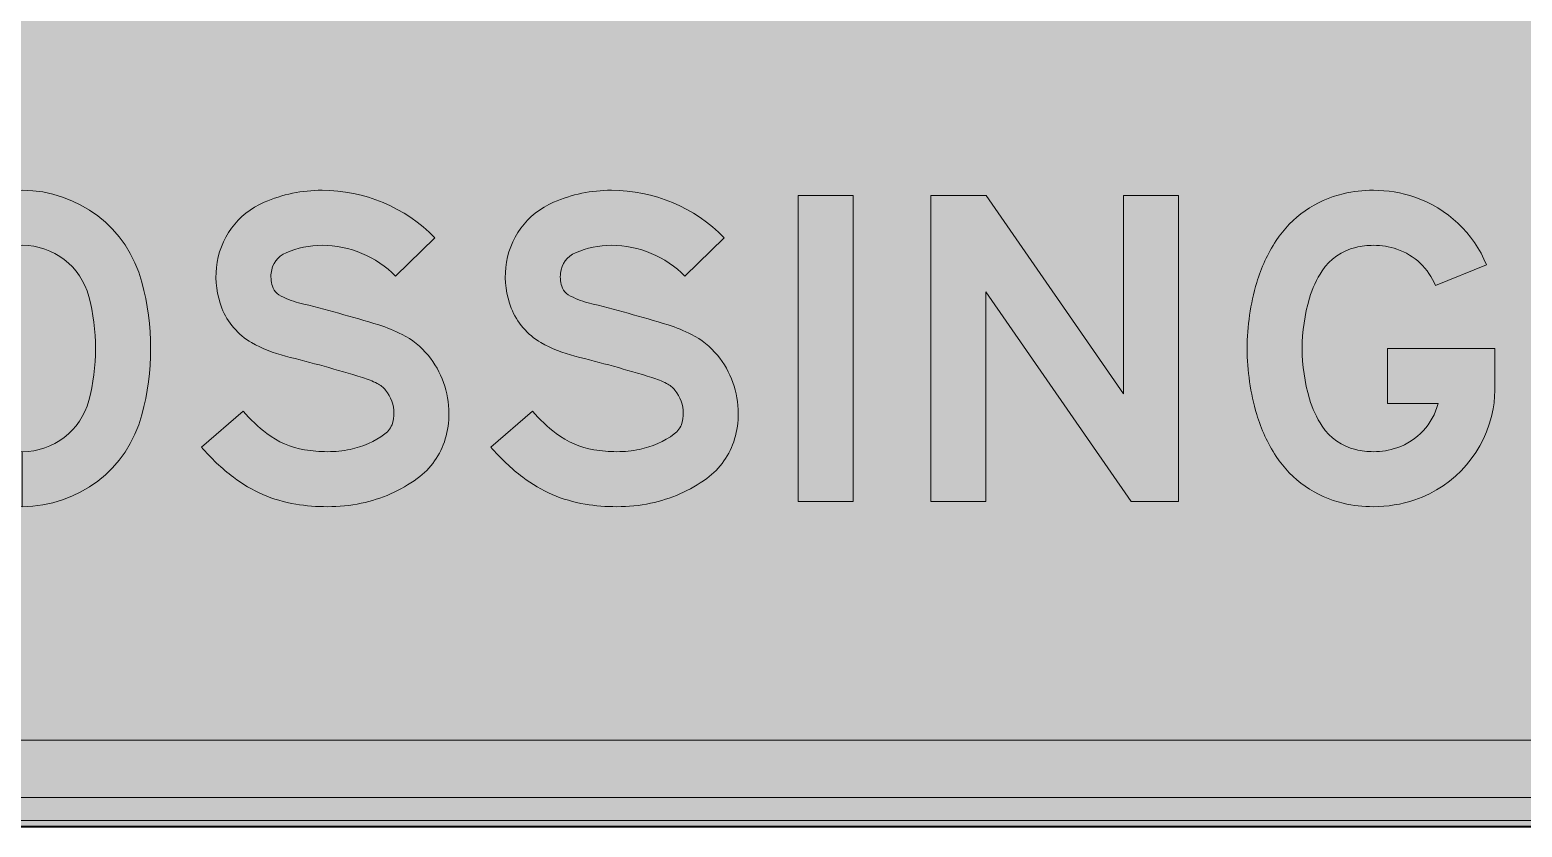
# Model space of a CAD drawing. Header units: millimetres. Extents: x 225 to 13152, y -1303 to 13251.
# Drawn here: x 13080.34 to 13119.41, y 13191.11 to 13211.97 of the extents above; entities that cross this region are included whole.
import ezdxf

# ---------------------------------------------------------------- set-up
doc = ezdxf.new("R2010")
doc.units = ezdxf.units.MM
for name, color, linetype, lineweight in [('GSBWFILL', 1, 'CONTINUOUS', 0), ('GSCOLORFILL', 3, 'CONTINUOUS', 0), ('GSOUTLINE', 7, 'CONTINUOUS', 0)]:
    doc.layers.add(name, color=color, linetype=linetype, lineweight=lineweight)
doc.layers.add('L18', color=4, linetype='CONTINUOUS')

# ---------------------------------------------------------------- blocks, each defined once
blk = doc.blocks.new('*U205')
at = {"layer": 'GSBWFILL', "transparency": 33554687}
blk.add_hatch(color=256, dxfattribs=at).paths.add_polyline_path([(-1099.700000000001, -585), (1100, -585, 0.414213562373095), (1235, -450), (1235, 450, 0.414213562373095), (1100, 585), (-1100, 585, 0.414213562373095), (-1235, 450), (-1235, -450, 0.414213562373095), (-1100, -585), (-1100, -555, -0.414213562373095), (-1205, -450), (-1205, 450, -0.414213562373095), (-1100, 555), (1100, 555, -0.414213562373095), (1205, 450), (1205, -450, -0.414213562373095), (1100, -555), (-1099.700000000001, -555)])
at = {"layer": 'GSCOLORFILL', "transparency": 33554687}
for color, points in [(40, [(-1100, -600), (1100, -600, 0.414213562373095), (1250, -450), (1250, 450, 0.414213562373095), (1100, 600), (-1100, 600, 0.414213562373095), (-1250, 450), (-1250, -450, 0.414213562373095)]), (40, [(-1099.969999999999, -600), (1100, -600, 0.414213562373095), (1250, -450), (1250, 450, 0.414213562373095), (1100, 600), (-1100, 600, 0.414213562373095), (-1250, 450), (-1250, -450, 0.414213562373095), (-1100, -600), (-1100, -597, -0.414213562373095), (-1247, -450), (-1247, 450, -0.414213562373095), (-1100, 597), (1100, 597, -0.414213562373095), (1247, 450), (1247, -450, -0.414213562373095), (1100, -597), (-1099.969999999999, -597)]), (28, [(-1099.700000000001, -585), (1100, -585, 0.414213562373095), (1235, -450), (1235, 450, 0.414213562373095), (1100, 585), (-1100, 585, 0.414213562373095), (-1235, 450), (-1235, -450, 0.414213562373095), (-1100, -585), (-1100, -555, -0.414213562373095), (-1205, -450), (-1205, 450, -0.414213562373095), (-1100, 555), (1100, 555, -0.414213562373095), (1205, 450), (1205, -450, -0.414213562373095), (1100, -555), (-1099.700000000001, -555)])]:
    blk.add_hatch(color=color, dxfattribs=at).paths.add_polyline_path(points)
at = {"layer": 'GSBWFILL', "linetype": 'Continuous', "transparency": 33554687}
for points in [[(-1100, -600), (1100, -600, 0.414213562373095), (1250, -450), (1250, 450, 0.414213562373095), (1100, 600), (-1100, 600, 0.414213562373095), (-1250, 450), (-1250, -450, 0.414213562373095), (-1100, -600)], [(-1099.700000000001, -585), (1100, -585, 0.414213562373095), (1235, -450), (1235, 450, 0.414213562373095), (1100, 585), (-1100, 585, 0.414213562373095), (-1235, 450), (-1235, -450, 0.414213562373095), (-1100, -585), (-1100, -555, -0.414213562373095), (-1205, -450), (-1205, 450, -0.414213562373095), (-1100, 555), (1100, 555, -0.414213562373095), (1205, 450), (1205, -450, -0.414213562373095), (1100, -555), (-1099.700000000001, -555), (-1099.700000000001, -585)]]:
    blk.add_lwpolyline(points, format="xyb", close=True, dxfattribs=at).dxf.unprotected_set("ltscale", 0)
at = {"layer": 'GSCOLORFILL', "color": 40, "linetype": 'Continuous', "transparency": 33554687}
for points in [[(-1100, -600), (1100, -600, 0.414213562373095), (1250, -450), (1250, 450, 0.414213562373095), (1100, 600), (-1100, 600, 0.414213562373095), (-1250, 450), (-1250, -450, 0.414213562373095), (-1100, -600)], [(-1099.969999999999, -600), (1100, -600, 0.414213562373095), (1250, -450), (1250, 450, 0.414213562373095), (1100, 600), (-1100, 600, 0.414213562373095), (-1250, 450), (-1250, -450, 0.414213562373095), (-1100, -600), (-1100, -597, -0.414213562373095), (-1247, -450), (-1247, 450, -0.414213562373095), (-1100, 597), (1100, 597, -0.414213562373095), (1247, 450), (1247, -450, -0.414213562373095), (1100, -597), (-1099.969999999999, -597), (-1099.969999999999, -600)]]:
    blk.add_lwpolyline(points, format="xyb", close=True, dxfattribs=at).dxf.unprotected_set("ltscale", 0)
at = {"layer": 'GSCOLORFILL', "color": 28, "linetype": 'Continuous', "transparency": 33554687}
blk.add_lwpolyline([(-1099.700000000001, -585), (1100, -585, 0.414213562373095), (1235, -450), (1235, 450, 0.414213562373095), (1100, 585), (-1100, 585, 0.414213562373095), (-1235, 450), (-1235, -450, 0.414213562373095), (-1100, -585), (-1100, -555, -0.414213562373095), (-1205, -450), (-1205, 450, -0.414213562373095), (-1100, 555), (1100, 555, -0.414213562373095), (1205, 450), (1205, -450, -0.414213562373095), (1100, -555), (-1099.700000000001, -555), (-1099.700000000001, -585)], format="xyb", close=True, dxfattribs=at).dxf.unprotected_set("ltscale", 0)
at = {"layer": 'GSOUTLINE', "linetype": 'Continuous', "transparency": 33554687}
for points in [[(-1100, -600), (1100, -600, 0.414213562373095), (1250, -450), (1250, 450, 0.414213562373095), (1100, 600), (-1100, 600, 0.414213562373095), (-1250, 450), (-1250, -450, 0.414213562373095), (-1100, -600)], [(-1100, -585), (1100, -585, 0.414213562373095), (1235, -450), (1235, 450, 0.414213562373095), (1100, 585), (-1100, 585, 0.414213562373095), (-1235, 450), (-1235, -450, 0.414213562373095), (-1100, -585)], [(-1100, -555), (1100, -555, 0.414213562373095), (1205, -450), (1205, 450, 0.414213562373095), (1100, 555), (-1100, 555, 0.414213562373095), (-1205, 450), (-1205, -450, 0.414213562373095), (-1100, -555)]]:
    blk.add_lwpolyline(points, format="xyb", close=True, dxfattribs=at).dxf.unprotected_set("ltscale", 0)
blk = doc.blocks.new('*U199')
at = {"layer": 'GSBWFILL', "linetype": 'Continuous'}
blk.add_hatch(color=256, dxfattribs=at).paths.add_polyline_path([(127.5249749247743, 134.0790371113341, -0.1313131313131315), (127.5249749247743, 65.92096288866598, -0.3395783980636463), (84.00999999999999, 32.50000110982065), (84.00999999999999, -3.499999383114542, 0.3396058871566912), (162.3045135406219, 56.6266800401205, 0.131313131313131), (162.3045135406219, 143.3733199598796, 0.7678571428571429), (5.695486459378074, 143.3733199598795, 0.1313131313131312), (5.695486459378145, 56.62668004012026, 0.3396402891259399), (84, -3.499999999999986), (84, 32.50000000000003, -0.3396402891259406), (40.47502507522557, 65.92096288866612, -0.131313131313131), (40.47502507522569, 134.079037111334, -0.7678571428571428)])
at = {"layer": 'GSCOLORFILL', "linetype": 'Continuous'}
blk.add_hatch(color=0, dxfattribs=at).paths.add_polyline_path([(127.5249749247743, 134.079037111334, -0.1313131313131313), (127.5249749247743, 65.92096288866604, -0.3395783980636467), (84.00999999999999, 32.50000110982066), (84.00999999999999, -3.499999383114542, 0.3396058871566912), (162.3045135406219, 56.6266800401205, 0.131313131313131), (162.3045135406219, 143.3733199598796, 0.7678571428571429), (5.695486459378074, 143.3733199598795, 0.1313131313131312), (5.695486459378174, 56.62668004012025, 0.3396402891259396), (84, -3.499999999999986), (84, 32.50000000000003, -0.3396402891259406), (40.47502507522557, 65.92096288866612, -0.131313131313131), (40.47502507522571, 134.0790371113341, -0.7678571428571429)])
at = {"layer": 'GSBWFILL'}
blk.add_lwpolyline([(162.3045135406219, 56.62668004012035, -0.3396058871566906), (84.00999999999999, -3.499999383114542), (84.00999999999999, 32.50000110982066, 0.3395783980636464), (127.5249749247743, 65.92096288866603, 0.1313131313131312), (127.5249749247743, 134.079037111334, 0.7678571428571429), (40.47502507522569, 134.079037111334, 0.1313131313131311), (40.47502507522563, 65.92096288866605, 0.33964028912594), (84, 32.50000000000003), (84, -3.499999999999986, -0.3396402891259405), (5.695486459378117, 56.62668004012048, -0.1313131313131311), (5.695486459378117, 143.3733199598796, -0.7678571428571429), (162.3045135406219, 143.3733199598796, -0.1313131313131312)], format="xyb", close=True, dxfattribs=at)
at = {"layer": 'GSCOLORFILL', "color": 0}
blk.add_lwpolyline([(162.3045135406219, 56.62668004012035, -0.3396058871566906), (84.00999999999999, -3.499999383114542), (84.00999999999999, 32.50000110982066, 0.3395783980636464), (127.5249749247743, 65.92096288866603, 0.1313131313131312), (127.5249749247743, 134.079037111334, 0.7678571428571429), (40.47502507522569, 134.079037111334, 0.1313131313131311), (40.47502507522563, 65.92096288866605, 0.33964028912594), (84, 32.50000000000003), (84, -3.499999999999986, -0.3396402891259405), (5.695486459378117, 56.62668004012048, -0.1313131313131311), (5.695486459378117, 143.3733199598796, -0.7678571428571429), (162.3045135406219, 143.3733199598796, -0.1313131313131312)], format="xyb", close=True, dxfattribs=at)
at = {"layer": 'GSOUTLINE'}
for points in [[(162.3045135406219, 56.62668004012035, 0.1313131313131312), (162.3045135406219, 143.3733199598796, 0.7678571428571429), (5.695486459378131, 143.3733199598796, 0.1313131313131311), (5.695486459378088, 56.62668004012048, 0.7678571428571431)], [(40.47502507522567, 65.92096288866605, 0.7678571428571431), (127.5249749247743, 65.92096288866603, 0.1313131313131312), (127.5249749247743, 134.079037111334, 0.7678571428571429), (40.47502507522567, 134.079037111334, 0.1313131313131311)]]:
    blk.add_lwpolyline(points, format="xyb", close=True, dxfattribs=at)
blk = doc.blocks.new('*U200')
at = {"layer": 'GSBWFILL'}
h = blk.add_hatch(color=256, dxfattribs=at)
edge = h.paths.add_edge_path()
edge.add_arc((102.1677367288178, 57.50820776820213), 23.83226327118223, 6.832938938193173e-14, 39.55608542603352)
edge.add_arc((107.1534970872967, 61.62635490903778), 17.36566120937627, 39.55608542603418, 63.01077826704883)
edge.add_arc((87.8050587171796, 23.63524046432323), 59.99999999999925, 63.01077826704869, 72.8961176715449)
edge.add_arc((-169.4735156778506, -812.46024808554), 934.7845053589897, 72.89611767154476, 76.10673573896845)
edge.add_arc((75.69239005524184, 178.7088812800609), 86.25543721979645, 240.1812424533808, 256.1067357389686, ccw=False)
edge.add_arc((55.0358952433962, 142.6679730541961), 44.71463987962718, 201.2247471099137, 240.1812424533812, ccw=False)
edge.add_arc((66.646312128295, 147.1771271481237), 57.16992995589305, 174.1420972584934, 201.2247471099137, ccw=False)
edge.add_arc((61.79447591919619, 147.6749130327941), 52.29262482017525, 113.3248090472218, 174.1420972584929, ccw=False)
edge.add_arc((78.90863453129744, 107.9835979516592), 95.5164020483408, 90.00000000000011, 113.32480904722209, ccw=False)
edge.add_arc((78.90863453129735, 100.0247905084006), 103.4752094915994, 44.43422151187508, 90, ccw=False)
edge.add_line((152.7955899241834, 172.4667452176714), (127.089622212566, 147.263506854134))
edge.add_arc((78.90863453129734, 100.0247905084006), 67.4752094915994, 44.43422151187518, 89.99999999999997)
edge.add_arc((78.90863453129748, 107.9835979516591), 59.51640204834086, 90.0000000000001, 113.324809047222)
edge.add_arc((61.79447591919633, 147.674913032794), 16.29262482017533, 113.3248090472216, 174.1420972584926)
edge.add_arc((66.64631212829485, 147.1771271481235), 21.16992995589287, 174.1420972584934, 201.2247471099135)
edge.add_arc((55.03589524339601, 142.6679730541961), 8.714639879627033, 201.2247471099151, 240.1812424533825)
edge.add_arc((75.69239005524224, 178.7088812800619), 50.25543721979742, 240.1812424533807, 256.1067357389685)
edge.add_arc((-169.4735156778484, -812.4602480855314), 970.7845053589808, 72.8961176715448, 76.1067357389685, ccw=False)
edge.add_arc((87.80505871717845, 23.63524046432066), 96.00000000000209, 63.010778267048806, 72.89611767154503, ccw=False)
edge.add_arc((107.1534970872962, 61.62635490903731), 53.36566120937694, 39.55608542603369, 63.01077826704852, ccw=False)
edge.add_arc((102.1677367288177, 57.50820776820207), 59.83226327118229, 1.1368683772161603e-13, 39.55608542603352, ccw=False)
edge.add_arc((103.6269646087591, 57.50820776820174), 58.37303539124093, -16.502784206950082, 3.979039320256561e-13, ccw=False)
edge.add_arc((112.1326712234255, 54.9882530896153), 49.50189022294897, 306.067654283575, 343.4972157930495, ccw=False)
edge.add_arc((85.46325567343933, 91.60455398895405), 94.8010206486951, 281.64463353434644, 306.0676542835746, ccw=False)
edge.add_arc((82.48655818798457, 106.0487587405361), 109.5487587405361, 269.9999999999998, 281.6446335343465, ccw=False)
edge.add_arc((82.48655818798396, 125.621958325544), 129.121958325544, 260.73485717810445, 270.0000000000001, ccw=False)
edge.add_arc((76.4331664513607, 88.5145574524285), 91.52404945982235, 232.6491566250259, 260.73485717810445, ccw=False)
edge.add_arc((105.4234516809131, 126.4997735101296), 139.3080768815565, 220.820184332199, 232.6491566250259, ccw=False)
edge.add_line((0, 35.43586122804156), (27.24353350839601, 58.96860186692398))
edge.add_arc((105.4234516809135, 126.4997735101296), 103.3080768815567, 220.8201843321989, 232.6491566250257)
edge.add_arc((76.43316645136075, 88.5145574524285), 55.52404945982237, 232.6491566250259, 260.7348571781044)
edge.add_arc((82.4865581879839, 125.6219583255439), 93.12195832554396, 260.7348571781044, 270.0000000000001)
edge.add_arc((82.48655818798446, 106.0487587405378), 73.54875874053782, 269.9999999999997, 281.6446335343464)
edge.add_arc((85.46325567343933, 91.6045539889536), 58.80102064869467, 281.6446335343466, 306.0676542835747)
edge.add_arc((112.1326712234256, 54.98825308961523), 13.5018902229488, 306.0676542835752, 343.4972157930496)
edge.add_arc((103.626964608759, 57.50820776820193), 22.37303539124099, 343.49721579305, 360.0000000000006)
at = {"layer": 'GSCOLORFILL'}
h = blk.add_hatch(color=0, dxfattribs=at)
edge = h.paths.add_edge_path()
edge.add_arc((102.1677367288178, 57.50820776820218), 23.83226327118223, 6.832938938193173e-14, 39.55608542603352)
edge.add_arc((107.1534970872967, 61.62635490903784), 17.36566120937627, 39.55608542603418, 63.01077826704883)
edge.add_arc((87.8050587171796, 23.63524046432329), 59.99999999999925, 63.01077826704869, 72.8961176715449)
edge.add_arc((-169.4735156778506, -812.46024808554), 934.7845053589897, 72.89611767154476, 76.10673573896845)
edge.add_arc((75.69239005524184, 178.708881280061), 86.25543721979645, 240.1812424533808, 256.1067357389686, ccw=False)
edge.add_arc((55.0358952433962, 142.6679730541962), 44.71463987962718, 201.2247471099137, 240.1812424533812, ccw=False)
edge.add_arc((66.646312128295, 147.1771271481238), 57.16992995589305, 174.1420972584934, 201.2247471099137, ccw=False)
edge.add_arc((61.79447591919619, 147.6749130327941), 52.29262482017525, 113.3248090472218, 174.1420972584929, ccw=False)
edge.add_arc((78.90863453129744, 107.9835979516593), 95.5164020483408, 90.00000000000011, 113.32480904722209, ccw=False)
edge.add_arc((78.90863453129735, 100.0247905084006), 103.4752094915994, 44.43422151187508, 90, ccw=False)
edge.add_line((152.7955899241834, 172.4667452176715), (127.089622212566, 147.2635068541341))
edge.add_arc((78.90863453129734, 100.0247905084007), 67.4752094915994, 44.43422151187518, 89.99999999999997)
edge.add_arc((78.90863453129748, 107.9835979516592), 59.51640204834086, 90.0000000000001, 113.324809047222)
edge.add_arc((61.79447591919633, 147.6749130327941), 16.29262482017533, 113.3248090472216, 174.1420972584926)
edge.add_arc((66.64631212829485, 147.1771271481235), 21.16992995589287, 174.1420972584934, 201.2247471099135)
edge.add_arc((55.03589524339601, 142.6679730541962), 8.714639879627033, 201.2247471099151, 240.1812424533825)
edge.add_arc((75.69239005524224, 178.7088812800619), 50.25543721979742, 240.1812424533807, 256.1067357389685)
edge.add_arc((-169.4735156778484, -812.4602480855314), 970.7845053589808, 72.8961176715448, 76.1067357389685, ccw=False)
edge.add_arc((87.80505871717845, 23.63524046432072), 96.00000000000209, 63.010778267048806, 72.89611767154503, ccw=False)
edge.add_arc((107.1534970872962, 61.62635490903737), 53.36566120937694, 39.55608542603369, 63.01077826704852, ccw=False)
edge.add_arc((102.1677367288177, 57.50820776820213), 59.83226327118229, 1.1368683772161603e-13, 39.55608542603352, ccw=False)
edge.add_arc((103.6269646087591, 57.50820776820179), 58.37303539124093, -16.502784206950082, 3.979039320256561e-13, ccw=False)
edge.add_arc((112.1326712234255, 54.98825308961536), 49.50189022294897, 306.067654283575, 343.4972157930495, ccw=False)
edge.add_arc((85.46325567343929, 91.60455398895411), 94.80102064869513, 281.6446335343465, 306.0676542835746, ccw=False)
edge.add_arc((82.48655818798457, 106.0487587405362), 109.5487587405361, 269.9999999999998, 281.6446335343465, ccw=False)
edge.add_arc((82.48655818798396, 125.621958325544), 129.121958325544, 260.73485717810445, 270.0000000000001, ccw=False)
edge.add_arc((76.43316645136073, 88.51455745242856), 91.52404945982238, 232.6491566250259, 260.73485717810445, ccw=False)
edge.add_arc((105.4234516809131, 126.4997735101297), 139.3080768815565, 220.820184332199, 232.6491566250259, ccw=False)
edge.add_line((0, 35.43586122804162), (27.24353350839601, 58.968601866924))
edge.add_arc((105.4234516809135, 126.4997735101296), 103.3080768815567, 220.8201843321989, 232.6491566250257)
edge.add_arc((76.43316645136075, 88.51455745242853), 55.52404945982237, 232.6491566250259, 260.7348571781044)
edge.add_arc((82.48655818798373, 125.621958325544), 93.12195832554394, 260.7348571781046, 270.0000000000002)
edge.add_arc((82.48655818798446, 106.0487587405379), 73.54875874053782, 269.9999999999997, 281.6446335343464)
edge.add_arc((85.4632556734394, 91.60455398895364), 58.80102064869465, 281.6446335343465, 306.0676542835746)
edge.add_arc((112.1326712234255, 54.98825308961528), 13.50189022294884, 306.0676542835753, 343.4972157930497)
edge.add_arc((103.626964608759, 57.50820776820199), 22.37303539124099, 343.49721579305, 360.0000000000006)
at = {"layer": 'GSBWFILL'}
blk.add_lwpolyline([(126, 57.50820776820215, 0.1743304954717333), (120.5424491874822, 72.68538519644424, 0.1026991963822993), (115.0344314514025, 77.10075514903069, 0.04315969887402462), (105.4513640290994, 80.98162578056109, 0.01400988057183624), (54.98125867972931, 94.9768713488255, -0.06960013284270304), (32.801181761046, 103.8734304493072, -0.1716360035512778), (13.35436019429551, 126.4800560938415, -0.1187234951562883), (9.774919317474087, 153.0119854085295, -0.2717749908022042), (41.08956920335277, 195.6939243561421, -0.1021265273709435), (78.90863453129737, 203.5, -0.2014799836775048), (152.7955899241834, 172.4667452176714), (127.089622212566, 147.263506854134, 0.2014799836775047), (78.90863453129737, 167.5, 0.1021265273709431), (55.34352268787541, 162.6360234841711, 0.2717749908022039), (45.58692998058166, 149.3377654551959, 0.1187234951562877), (46.91239098258097, 139.5130361679643, 0.1716360035512769), (50.70247063465513, 135.1071279035569, 0.06960013284270296), (63.62535989294918, 129.923681134779, -0.01400988057183625), (116.039147216251, 115.3894569703044, -0.04315969887402459), (131.3720550919364, 109.1800639598556, -0.1026991963822996), (148.2985057980094, 95.61138182545061, -0.1743304954717333), (162, 57.50820776820215, -0.0721316908843222), (159.5953772349078, 40.92665027512463, -0.164784960601969), (141.2764200869867, 14.97476739013437, -0.1069707658156256), (104.597983862003, -1.245301655436165, -0.05085306687622443), (82.4865581879842, -3.500000000000014, -0.04044884992955392), (61.69748190355608, -1.815455447114473, -0.1231641550803296), (20.90607000580076, 15.7588484678444, -0.05165950962832984), (0, 35.43586122804156), (27.24353350839601, 58.96860186692398, 0.05165950962832951), (42.74705588697816, 44.37652370078759, 0.1231641550803296), (67.49360485541308, 33.71488312046684, 0.04044884992955369), (82.48655818798409, 32.49999999999999, 0.05085306687622443), (97.33170961648659, 34.01375758596934, 0.1069707658156254), (120.0817757135521, 44.07437305556637, 0.1647849606019683), (125.0783636679948, 51.15288000174188, 0.07213169088432243)], format="xyb", close=True, dxfattribs=at)
at = {"layer": 'GSCOLORFILL', "color": 0}
blk.add_lwpolyline([(126, 57.50820776820221, 0.1743304954717333), (120.5424491874822, 72.6853851964443, 0.1026991963822993), (115.0344314514025, 77.10075514903075, 0.04315969887402462), (105.4513640290994, 80.98162578056115, 0.01400988057183624), (54.98125867972931, 94.97687134882555, -0.06960013284270304), (32.801181761046, 103.8734304493073, -0.1716360035512778), (13.35436019429551, 126.4800560938416, -0.1187234951562883), (9.774919317474087, 153.0119854085295, -0.2717749908022042), (41.08956920335277, 195.6939243561422, -0.1021265273709435), (78.90863453129737, 203.5000000000001, -0.2014799836775048), (152.7955899241834, 172.4667452176715), (127.089622212566, 147.2635068541341, 0.2014799836775047), (78.90863453129737, 167.5000000000001, 0.1021265273709431), (55.34352268787541, 162.6360234841711, 0.2717749908022039), (45.58692998058166, 149.337765455196, 0.1187234951562877), (46.91239098258097, 139.5130361679644, 0.1716360035512769), (50.70247063465513, 135.1071279035569, 0.06960013284270296), (63.62535989294918, 129.923681134779, -0.01400988057183625), (116.039147216251, 115.3894569703045, -0.04315969887402459), (131.3720550919364, 109.1800639598556, -0.1026991963822996), (148.2985057980094, 95.61138182545066, -0.1743304954717333), (162, 57.50820776820221, -0.0721316908843222), (159.5953772349078, 40.92665027512469, -0.164784960601969), (141.2764200869867, 14.97476739013443, -0.1069707658156256), (104.597983862003, -1.245301655436123, -0.05085306687622443), (82.4865581879842, -3.499999999999972, -0.04044884992955392), (61.69748190355608, -1.815455447114431, -0.1231641550803296), (20.90607000580076, 15.75884846784446, -0.05165950962832984), (0, 35.43586122804162), (27.24353350839601, 58.968601866924, 0.05165950962832951), (42.74705588697816, 44.37652370078762, 0.1231641550803296), (67.49360485541308, 33.71488312046687, 0.04044884992955369), (82.48655818798409, 32.50000000000004, 0.05085306687622443), (97.33170961648659, 34.0137575859694, 0.1069707658156254), (120.0817757135521, 44.0743730555664, 0.1647849606019683), (125.0783636679948, 51.15288000174193, 0.07213169088432243)], format="xyb", close=True, dxfattribs=at)
at = {"layer": 'GSOUTLINE'}
blk.add_lwpolyline([(126, 57.50820776820215, 0.1743304954717333), (120.5424491874822, 72.68538519644424, 0.1026991963822993), (115.0344314514025, 77.10075514903069, 0.04315969887402462), (105.4513640290994, 80.98162578056109, 0.01400988057183624), (54.98125867972931, 94.9768713488255, -0.06960013284270304), (32.801181761046, 103.8734304493072, -0.1716360035512778), (13.35436019429551, 126.4800560938415, -0.1187234951562883), (9.774919317474087, 153.0119854085295, -0.2717749908022042), (41.08956920335277, 195.6939243561421, -0.1021265273709435), (78.90863453129737, 203.5, -0.2014799836775048), (152.7955899241834, 172.4667452176714), (127.089622212566, 147.263506854134, 0.2014799836775047), (78.90863453129737, 167.5, 0.1021265273709431), (55.34352268787541, 162.6360234841711, 0.2717749908022039), (45.58692998058166, 149.3377654551959, 0.1187234951562877), (46.91239098258097, 139.5130361679643, 0.1716360035512769), (50.70247063465513, 135.1071279035569, 0.06960013284270296), (63.62535989294918, 129.923681134779, -0.01400988057183625), (116.039147216251, 115.3894569703044, -0.04315969887402459), (131.3720550919364, 109.1800639598556, -0.1026991963822996), (148.2985057980094, 95.61138182545061, -0.1743304954717333), (162, 57.50820776820215, -0.0721316908843222), (159.5953772349078, 40.92665027512463, -0.164784960601969), (141.2764200869867, 14.97476739013437, -0.1069707658156256), (104.597983862003, -1.245301655436165, -0.05085306687622443), (82.4865581879842, -3.500000000000014, -0.04044884992955392), (61.69748190355608, -1.815455447114473, -0.1231641550803296), (20.90607000580076, 15.7588484678444, -0.05165950962832984), (0, 35.43586122804156), (27.24353350839601, 58.96860186692398, 0.05165950962832951), (42.74705588697816, 44.37652370078759, 0.1231641550803296), (67.49360485541308, 33.71488312046684, 0.04044884992955369), (82.48655818798409, 32.49999999999999, 0.05085306687622443), (97.33170961648659, 34.01375758596934, 0.1069707658156254), (120.0817757135521, 44.07437305556637, 0.1647849606019683), (125.0783636679948, 51.15288000174188, 0.07213169088432243)], format="xyb", close=True, dxfattribs=at)
blk = doc.blocks.new('*U201')
at = {"layer": 'GSBWFILL'}
h = blk.add_hatch(color=256, dxfattribs=at)
edge = h.paths.add_edge_path()
edge.add_arc((102.1677367288178, 57.50820776820213), 23.83226327118223, 6.832938938193173e-14, 39.55608542603352)
edge.add_arc((107.1534970872967, 61.62635490903778), 17.36566120937627, 39.55608542603418, 63.01077826704883)
edge.add_arc((87.8050587171796, 23.63524046432323), 59.99999999999925, 63.01077826704869, 72.8961176715449)
edge.add_arc((-169.4735156778506, -812.46024808554), 934.7845053589897, 72.89611767154476, 76.10673573896845)
edge.add_arc((75.69239005524184, 178.7088812800609), 86.25543721979645, 240.1812424533808, 256.1067357389686, ccw=False)
edge.add_arc((55.0358952433962, 142.6679730541961), 44.71463987962718, 201.2247471099137, 240.1812424533812, ccw=False)
edge.add_arc((66.646312128295, 147.1771271481237), 57.16992995589305, 174.1420972584934, 201.2247471099137, ccw=False)
edge.add_arc((61.79447591919619, 147.6749130327941), 52.29262482017525, 113.3248090472218, 174.1420972584929, ccw=False)
edge.add_arc((78.90863453129744, 107.9835979516592), 95.5164020483408, 90.00000000000011, 113.32480904722209, ccw=False)
edge.add_arc((78.90863453129735, 100.0247905084006), 103.4752094915994, 44.43422151187508, 90, ccw=False)
edge.add_line((152.7955899241834, 172.4667452176714), (127.089622212566, 147.263506854134))
edge.add_arc((78.90863453129734, 100.0247905084006), 67.4752094915994, 44.43422151187518, 89.99999999999997)
edge.add_arc((78.90863453129748, 107.9835979516591), 59.51640204834086, 90.0000000000001, 113.324809047222)
edge.add_arc((61.79447591919633, 147.674913032794), 16.29262482017533, 113.3248090472216, 174.1420972584926)
edge.add_arc((66.64631212829485, 147.1771271481235), 21.16992995589287, 174.1420972584934, 201.2247471099135)
edge.add_arc((55.03589524339601, 142.6679730541961), 8.714639879627033, 201.2247471099151, 240.1812424533825)
edge.add_arc((75.69239005524224, 178.7088812800619), 50.25543721979742, 240.1812424533807, 256.1067357389685)
edge.add_arc((-169.4735156778484, -812.4602480855314), 970.7845053589808, 72.8961176715448, 76.1067357389685, ccw=False)
edge.add_arc((87.80505871717845, 23.63524046432066), 96.00000000000209, 63.010778267048806, 72.89611767154503, ccw=False)
edge.add_arc((107.1534970872962, 61.62635490903731), 53.36566120937694, 39.55608542603369, 63.01077826704852, ccw=False)
edge.add_arc((102.1677367288177, 57.50820776820207), 59.83226327118229, 1.1368683772161603e-13, 39.55608542603352, ccw=False)
edge.add_arc((103.6269646087591, 57.50820776820174), 58.37303539124093, -16.502784206950082, 3.979039320256561e-13, ccw=False)
edge.add_arc((112.1326712234255, 54.9882530896153), 49.50189022294897, 306.067654283575, 343.4972157930495, ccw=False)
edge.add_arc((85.46325567343933, 91.60455398895405), 94.8010206486951, 281.64463353434644, 306.0676542835746, ccw=False)
edge.add_arc((82.48655818798457, 106.0487587405361), 109.5487587405361, 269.9999999999998, 281.6446335343465, ccw=False)
edge.add_arc((82.48655818798396, 125.621958325544), 129.121958325544, 260.73485717810445, 270.0000000000001, ccw=False)
edge.add_arc((76.4331664513607, 88.5145574524285), 91.52404945982235, 232.6491566250259, 260.73485717810445, ccw=False)
edge.add_arc((105.4234516809131, 126.4997735101296), 139.3080768815565, 220.820184332199, 232.6491566250259, ccw=False)
edge.add_line((0, 35.43586122804156), (27.24353350839601, 58.96860186692398))
edge.add_arc((105.4234516809135, 126.4997735101296), 103.3080768815567, 220.8201843321989, 232.6491566250257)
edge.add_arc((76.43316645136075, 88.5145574524285), 55.52404945982237, 232.6491566250259, 260.7348571781044)
edge.add_arc((82.4865581879839, 125.6219583255439), 93.12195832554396, 260.7348571781044, 270.0000000000001)
edge.add_arc((82.48655818798446, 106.0487587405378), 73.54875874053782, 269.9999999999997, 281.6446335343464)
edge.add_arc((85.46325567343933, 91.6045539889536), 58.80102064869467, 281.6446335343466, 306.0676542835747)
edge.add_arc((112.1326712234256, 54.98825308961523), 13.5018902229488, 306.0676542835752, 343.4972157930496)
edge.add_arc((103.626964608759, 57.50820776820193), 22.37303539124099, 343.49721579305, 360.0000000000006)
at = {"layer": 'GSCOLORFILL'}
h = blk.add_hatch(color=0, dxfattribs=at)
edge = h.paths.add_edge_path()
edge.add_arc((102.1677367288178, 57.50820776820218), 23.83226327118223, 6.832938938193173e-14, 39.55608542603352)
edge.add_arc((107.1534970872967, 61.62635490903784), 17.36566120937627, 39.55608542603418, 63.01077826704883)
edge.add_arc((87.8050587171796, 23.63524046432329), 59.99999999999925, 63.01077826704869, 72.8961176715449)
edge.add_arc((-169.4735156778506, -812.46024808554), 934.7845053589897, 72.89611767154476, 76.10673573896845)
edge.add_arc((75.69239005524184, 178.708881280061), 86.25543721979645, 240.1812424533808, 256.1067357389686, ccw=False)
edge.add_arc((55.0358952433962, 142.6679730541962), 44.71463987962718, 201.2247471099137, 240.1812424533812, ccw=False)
edge.add_arc((66.646312128295, 147.1771271481238), 57.16992995589305, 174.1420972584934, 201.2247471099137, ccw=False)
edge.add_arc((61.79447591919619, 147.6749130327941), 52.29262482017525, 113.3248090472218, 174.1420972584929, ccw=False)
edge.add_arc((78.90863453129744, 107.9835979516593), 95.5164020483408, 90.00000000000011, 113.32480904722209, ccw=False)
edge.add_arc((78.90863453129735, 100.0247905084006), 103.4752094915994, 44.43422151187508, 90, ccw=False)
edge.add_line((152.7955899241834, 172.4667452176715), (127.089622212566, 147.2635068541341))
edge.add_arc((78.90863453129734, 100.0247905084007), 67.4752094915994, 44.43422151187518, 89.99999999999997)
edge.add_arc((78.90863453129748, 107.9835979516592), 59.51640204834086, 90.0000000000001, 113.324809047222)
edge.add_arc((61.79447591919633, 147.6749130327941), 16.29262482017533, 113.3248090472216, 174.1420972584926)
edge.add_arc((66.64631212829485, 147.1771271481235), 21.16992995589287, 174.1420972584934, 201.2247471099135)
edge.add_arc((55.03589524339601, 142.6679730541962), 8.714639879627033, 201.2247471099151, 240.1812424533825)
edge.add_arc((75.69239005524224, 178.7088812800619), 50.25543721979742, 240.1812424533807, 256.1067357389685)
edge.add_arc((-169.4735156778484, -812.4602480855314), 970.7845053589808, 72.8961176715448, 76.1067357389685, ccw=False)
edge.add_arc((87.80505871717845, 23.63524046432072), 96.00000000000209, 63.010778267048806, 72.89611767154503, ccw=False)
edge.add_arc((107.1534970872962, 61.62635490903737), 53.36566120937694, 39.55608542603369, 63.01077826704852, ccw=False)
edge.add_arc((102.1677367288177, 57.50820776820213), 59.83226327118229, 1.1368683772161603e-13, 39.55608542603352, ccw=False)
edge.add_arc((103.6269646087591, 57.50820776820179), 58.37303539124093, -16.502784206950082, 3.979039320256561e-13, ccw=False)
edge.add_arc((112.1326712234255, 54.98825308961536), 49.50189022294897, 306.067654283575, 343.4972157930495, ccw=False)
edge.add_arc((85.46325567343929, 91.60455398895411), 94.80102064869513, 281.6446335343465, 306.0676542835746, ccw=False)
edge.add_arc((82.48655818798457, 106.0487587405362), 109.5487587405361, 269.9999999999998, 281.6446335343465, ccw=False)
edge.add_arc((82.48655818798396, 125.621958325544), 129.121958325544, 260.73485717810445, 270.0000000000001, ccw=False)
edge.add_arc((76.43316645136073, 88.51455745242856), 91.52404945982238, 232.6491566250259, 260.73485717810445, ccw=False)
edge.add_arc((105.4234516809131, 126.4997735101297), 139.3080768815565, 220.820184332199, 232.6491566250259, ccw=False)
edge.add_line((0, 35.43586122804162), (27.24353350839601, 58.968601866924))
edge.add_arc((105.4234516809135, 126.4997735101296), 103.3080768815567, 220.8201843321989, 232.6491566250257)
edge.add_arc((76.43316645136075, 88.51455745242853), 55.52404945982237, 232.6491566250259, 260.7348571781044)
edge.add_arc((82.48655818798373, 125.621958325544), 93.12195832554394, 260.7348571781046, 270.0000000000002)
edge.add_arc((82.48655818798446, 106.0487587405379), 73.54875874053782, 269.9999999999997, 281.6446335343464)
edge.add_arc((85.4632556734394, 91.60455398895364), 58.80102064869465, 281.6446335343465, 306.0676542835746)
edge.add_arc((112.1326712234255, 54.98825308961528), 13.50189022294884, 306.0676542835753, 343.4972157930497)
edge.add_arc((103.626964608759, 57.50820776820199), 22.37303539124099, 343.49721579305, 360.0000000000006)
at = {"layer": 'GSBWFILL'}
blk.add_lwpolyline([(126, 57.50820776820215, 0.1743304954717333), (120.5424491874822, 72.68538519644424, 0.1026991963822993), (115.0344314514025, 77.10075514903069, 0.04315969887402462), (105.4513640290994, 80.98162578056109, 0.01400988057183624), (54.98125867972931, 94.9768713488255, -0.06960013284270304), (32.801181761046, 103.8734304493072, -0.1716360035512778), (13.35436019429551, 126.4800560938415, -0.1187234951562883), (9.774919317474087, 153.0119854085295, -0.2717749908022042), (41.08956920335277, 195.6939243561421, -0.1021265273709435), (78.90863453129737, 203.5, -0.2014799836775048), (152.7955899241834, 172.4667452176714), (127.089622212566, 147.263506854134, 0.2014799836775047), (78.90863453129737, 167.5, 0.1021265273709431), (55.34352268787541, 162.6360234841711, 0.2717749908022039), (45.58692998058166, 149.3377654551959, 0.1187234951562877), (46.91239098258097, 139.5130361679643, 0.1716360035512769), (50.70247063465513, 135.1071279035569, 0.06960013284270296), (63.62535989294918, 129.923681134779, -0.01400988057183625), (116.039147216251, 115.3894569703044, -0.04315969887402459), (131.3720550919364, 109.1800639598556, -0.1026991963822996), (148.2985057980094, 95.61138182545061, -0.1743304954717333), (162, 57.50820776820215, -0.0721316908843222), (159.5953772349078, 40.92665027512463, -0.164784960601969), (141.2764200869867, 14.97476739013437, -0.1069707658156256), (104.597983862003, -1.245301655436165, -0.05085306687622443), (82.4865581879842, -3.500000000000014, -0.04044884992955392), (61.69748190355608, -1.815455447114473, -0.1231641550803296), (20.90607000580076, 15.7588484678444, -0.05165950962832984), (0, 35.43586122804156), (27.24353350839601, 58.96860186692398, 0.05165950962832951), (42.74705588697816, 44.37652370078759, 0.1231641550803296), (67.49360485541308, 33.71488312046684, 0.04044884992955369), (82.48655818798409, 32.49999999999999, 0.05085306687622443), (97.33170961648659, 34.01375758596934, 0.1069707658156254), (120.0817757135521, 44.07437305556637, 0.1647849606019683), (125.0783636679948, 51.15288000174188, 0.07213169088432243)], format="xyb", close=True, dxfattribs=at)
at = {"layer": 'GSCOLORFILL', "color": 0}
blk.add_lwpolyline([(126, 57.50820776820221, 0.1743304954717333), (120.5424491874822, 72.6853851964443, 0.1026991963822993), (115.0344314514025, 77.10075514903075, 0.04315969887402462), (105.4513640290994, 80.98162578056115, 0.01400988057183624), (54.98125867972931, 94.97687134882555, -0.06960013284270304), (32.801181761046, 103.8734304493073, -0.1716360035512778), (13.35436019429551, 126.4800560938416, -0.1187234951562883), (9.774919317474087, 153.0119854085295, -0.2717749908022042), (41.08956920335277, 195.6939243561422, -0.1021265273709435), (78.90863453129737, 203.5000000000001, -0.2014799836775048), (152.7955899241834, 172.4667452176715), (127.089622212566, 147.2635068541341, 0.2014799836775047), (78.90863453129737, 167.5000000000001, 0.1021265273709431), (55.34352268787541, 162.6360234841711, 0.2717749908022039), (45.58692998058166, 149.337765455196, 0.1187234951562877), (46.91239098258097, 139.5130361679644, 0.1716360035512769), (50.70247063465513, 135.1071279035569, 0.06960013284270296), (63.62535989294918, 129.923681134779, -0.01400988057183625), (116.039147216251, 115.3894569703045, -0.04315969887402459), (131.3720550919364, 109.1800639598556, -0.1026991963822996), (148.2985057980094, 95.61138182545066, -0.1743304954717333), (162, 57.50820776820221, -0.0721316908843222), (159.5953772349078, 40.92665027512469, -0.164784960601969), (141.2764200869867, 14.97476739013443, -0.1069707658156256), (104.597983862003, -1.245301655436123, -0.05085306687622443), (82.4865581879842, -3.499999999999972, -0.04044884992955392), (61.69748190355608, -1.815455447114431, -0.1231641550803296), (20.90607000580076, 15.75884846784446, -0.05165950962832984), (0, 35.43586122804162), (27.24353350839601, 58.968601866924, 0.05165950962832951), (42.74705588697816, 44.37652370078762, 0.1231641550803296), (67.49360485541308, 33.71488312046687, 0.04044884992955369), (82.48655818798409, 32.50000000000004, 0.05085306687622443), (97.33170961648659, 34.0137575859694, 0.1069707658156254), (120.0817757135521, 44.0743730555664, 0.1647849606019683), (125.0783636679948, 51.15288000174193, 0.07213169088432243)], format="xyb", close=True, dxfattribs=at)
at = {"layer": 'GSOUTLINE'}
blk.add_lwpolyline([(126, 57.50820776820215, 0.1743304954717333), (120.5424491874822, 72.68538519644424, 0.1026991963822993), (115.0344314514025, 77.10075514903069, 0.04315969887402462), (105.4513640290994, 80.98162578056109, 0.01400988057183624), (54.98125867972931, 94.9768713488255, -0.06960013284270304), (32.801181761046, 103.8734304493072, -0.1716360035512778), (13.35436019429551, 126.4800560938415, -0.1187234951562883), (9.774919317474087, 153.0119854085295, -0.2717749908022042), (41.08956920335277, 195.6939243561421, -0.1021265273709435), (78.90863453129737, 203.5, -0.2014799836775048), (152.7955899241834, 172.4667452176714), (127.089622212566, 147.263506854134, 0.2014799836775047), (78.90863453129737, 167.5, 0.1021265273709431), (55.34352268787541, 162.6360234841711, 0.2717749908022039), (45.58692998058166, 149.3377654551959, 0.1187234951562877), (46.91239098258097, 139.5130361679643, 0.1716360035512769), (50.70247063465513, 135.1071279035569, 0.06960013284270296), (63.62535989294918, 129.923681134779, -0.01400988057183625), (116.039147216251, 115.3894569703044, -0.04315969887402459), (131.3720550919364, 109.1800639598556, -0.1026991963822996), (148.2985057980094, 95.61138182545061, -0.1743304954717333), (162, 57.50820776820215, -0.0721316908843222), (159.5953772349078, 40.92665027512463, -0.164784960601969), (141.2764200869867, 14.97476739013437, -0.1069707658156256), (104.597983862003, -1.245301655436165, -0.05085306687622443), (82.4865581879842, -3.500000000000014, -0.04044884992955392), (61.69748190355608, -1.815455447114473, -0.1231641550803296), (20.90607000580076, 15.7588484678444, -0.05165950962832984), (0, 35.43586122804156), (27.24353350839601, 58.96860186692398, 0.05165950962832951), (42.74705588697816, 44.37652370078759, 0.1231641550803296), (67.49360485541308, 33.71488312046684, 0.04044884992955369), (82.48655818798409, 32.49999999999999, 0.05085306687622443), (97.33170961648659, 34.01375758596934, 0.1069707658156254), (120.0817757135521, 44.07437305556637, 0.1647849606019683), (125.0783636679948, 51.15288000174188, 0.07213169088432243)], format="xyb", close=True, dxfattribs=at)
blk = doc.blocks.new('*U202')
at = {"layer": 'GSBWFILL', "linetype": 'Continuous'}
blk.add_hatch(color=256, dxfattribs=at).paths.add_polyline_path([(0, 0), (36, 0), (36, 200), (0, 200)])
at = {"layer": 'GSCOLORFILL', "linetype": 'Continuous'}
blk.add_hatch(color=0, dxfattribs=at).paths.add_polyline_path([(36, 200), (0, 200), (0, 0), (36, 0)])
at = {"layer": 'GSBWFILL'}
blk.add_lwpolyline([(0, 0), (0, 200), (36, 200), (36, 0)], close=True, dxfattribs=at)
at = {"layer": 'GSCOLORFILL', "color": 0}
blk.add_lwpolyline([(0, 0), (0, 200), (36, 200), (36, 0)], close=True, dxfattribs=at)
at = {"layer": 'GSOUTLINE'}
blk.add_lwpolyline([(0, 0), (0, 200), (36, 200), (36, 0)], close=True, dxfattribs=at)
blk = doc.blocks.new('*U203')
at = {"layer": 'GSBWFILL', "linetype": 'Continuous'}
blk.add_hatch(color=256, dxfattribs=at).paths.add_polyline_path([(131, 0), (162, 0), (162, 200), (126, 200), (126, 70.38686046613338), (36.12227550571287, 200), (0, 200), (0, 0), (36, 0), (36, 137)])
at = {"layer": 'GSCOLORFILL', "linetype": 'Continuous'}
blk.add_hatch(color=0, dxfattribs=at).paths.add_polyline_path([(162, 200), (126, 200), (126, 70.38686046613338), (36.12227550571287, 200), (0, 200), (0, 0), (36, 0), (36, 137), (131, 0), (162, 0)])
at = {"layer": 'GSBWFILL'}
blk.add_lwpolyline([(162, 200), (162, 0), (131, 0), (36, 137), (36, 0), (0, 0), (0, 200), (36.12227550571288, 200), (126, 70.38686046613333), (126, 200)], close=True, dxfattribs=at)
at = {"layer": 'GSCOLORFILL', "color": 0}
blk.add_lwpolyline([(162, 200), (162, 0), (131, 0), (36, 137), (36, 0), (0, 0), (0, 200), (36.12227550571288, 200), (126, 70.38686046613333), (126, 200)], close=True, dxfattribs=at)
at = {"layer": 'GSOUTLINE'}
blk.add_lwpolyline([(162, 200), (162, 0), (131, 0), (36, 137), (36, 0), (0, 0), (0, 200), (36.12227550571286, 200), (126, 70.38686046613333), (126, 200)], close=True, dxfattribs=at)
blk = doc.blocks.new('*U204')
at = {"layer": 'GSBWFILL'}
h = blk.add_hatch(color=256, dxfattribs=at)
edge = h.paths.add_edge_path()
edge.add_line((124.9539293998874, 64.00000000000058), (91.94101610818628, 64.00000000000055))
edge.add_line((91.94101610818628, 64.00000000000055), (91.94101610818628, 100.0000000000006))
edge.add_line((91.94101610818628, 100.0000000000006), (162.0000000000001, 100.0000000000006))
edge.add_line((162.0000000000001, 100.0000000000006), (162.0000000000001, 71.214695290947))
edge.add_arc((102.6031196883542, 71.21469529094692), 59.39688031164584, -10.323529323198386, 1.1368683772161603e-13, ccw=False)
edge.add_arc((84.64927900138325, 74.48507819232933), 77.64614878286925, 288.79850981199, 349.6764706768015, ccw=False)
edge.add_arc((82.60180716103109, 80.50000000000054), 83.99999999999999, 269.99999999999363, 288.79850981198996, ccw=False)
edge.add_arc((82.60180716102195, 83.30243830921908), 86.80243830921853, 256.8684975468394, 269.9999999999999, ccw=False)
edge.add_arc((79.24349315913557, 68.90680296235587), 72.02026695399728, 213.2258247591346, 256.8684975468393, ccw=False)
edge.add_arc((106.2242357779448, 86.57987978555103), 104.2739197186221, 196.5375582815805, 213.2258247591346, ccw=False)
edge.add_arc((151.4209855550677, 100.0000000000005), 151.4209855550677, 180, 196.5375582815805, ccw=False)
edge.add_arc((151.4209855550678, 100.0000000000007), 151.4209855550677, 163.4624417184195, 180.0000000000001, ccw=False)
edge.add_arc((106.2242357779446, 113.4201202144501), 104.2739197186219, 146.7741752408664, 163.4624417184193, ccw=False)
edge.add_arc((79.24349315913604, 131.0931970376447), 72.020266953998, 103.13150245316069, 146.7741752408668, ccw=False)
edge.add_arc((82.60180716102161, 116.6975616907832), 86.80243830921734, 90.00000000000011, 103.13150245316041, ccw=False)
edge.add_arc((82.60180716103075, 119.4999999999995), 84.00000000000111, 71.20149018800981, 90.00000000000642, ccw=False)
edge.add_arc((84.64927900138329, 125.5149218076718), 77.64614878286916, 22.036721864376887, 71.2014901880097, ccw=False)
edge.add_line((156.6228775257866, 154.6478162100389), (123.2529089247145, 141.1405886794366))
edge.add_arc((84.64927900138329, 125.5149218076719), 41.64614878286918, 22.03672186437691, 71.2014901880097)
edge.add_arc((82.60180716103093, 119.4999999999997), 48.00000000000092, 71.20149018801003, 90.00000000000655)
edge.add_arc((82.60180716102353, 116.6975616907663), 50.80243830923425, 89.99999999999785, 103.1315024531581)
edge.add_arc((79.24349315913592, 131.0931970376448), 36.02026695399781, 103.1315024531608, 146.7741752408669)
edge.add_arc((106.224235777945, 113.42012021445), 68.27391971862232, 146.7741752408664, 163.4624417184192)
edge.add_arc((151.4209855550674, 100.0000000000007), 115.4209855550674, 163.4624417184194, 180.0000000000001)
edge.add_arc((151.4209855550677, 100.0000000000005), 115.4209855550676, 180, 196.5375582815805)
edge.add_arc((106.2242357779448, 86.57987978555096), 68.27391971862207, 196.5375582815805, 213.2258247591345)
edge.add_arc((79.24349315913548, 68.90680296235578), 36.02026695399718, 213.2258247591346, 256.8684975468394)
edge.add_arc((82.6018071610219, 83.30243830921897), 50.80243830921842, 256.8684975468394, 269.9999999999999)
edge.add_arc((82.60180716102903, 80.50000000001245), 48.00000000001189, 269.9999999999915, 288.7985098119877)
edge.add_arc((84.64927900138332, 74.48507819232941), 41.64614878286928, 288.79850981199, 345.4179690683337)
at = {"layer": 'GSCOLORFILL'}
h = blk.add_hatch(color=0, dxfattribs=at)
edge = h.paths.add_edge_path()
edge.add_line((124.9539293998873, 64.00000000000058), (91.94101610818622, 64.00000000000055))
edge.add_line((91.94101610818622, 64.00000000000055), (91.94101610818622, 100.0000000000006))
edge.add_line((91.94101610818622, 100.0000000000006), (162, 100.0000000000006))
edge.add_line((162, 100.0000000000006), (162, 71.214695290947))
edge.add_arc((102.6031196883542, 71.21469529094692), 59.39688031164584, -10.323529323198386, 1.1368683772161603e-13, ccw=False)
edge.add_arc((84.64927900138316, 74.48507819232937), 77.64614878286928, 288.79850981199, 349.67647067680144, ccw=False)
edge.add_arc((82.601807161031, 80.50000000000037), 83.99999999999982, 269.9999999999937, 288.79850981199, ccw=False)
edge.add_arc((82.6018071610219, 83.30243830921908), 86.80243830921853, 256.8684975468394, 269.9999999999999, ccw=False)
edge.add_arc((79.24349315913551, 68.90680296235587), 72.02026695399728, 213.2258247591346, 256.8684975468393, ccw=False)
edge.add_arc((106.2242357779448, 86.57987978555103), 104.2739197186221, 196.5375582815805, 213.2258247591346, ccw=False)
edge.add_arc((151.4209855550677, 100.0000000000005), 151.4209855550677, 180, 196.5375582815805, ccw=False)
edge.add_arc((151.4209855550677, 100.0000000000007), 151.4209855550677, 163.4624417184195, 180.0000000000001, ccw=False)
edge.add_arc((106.2242357779445, 113.4201202144501), 104.2739197186219, 146.7741752408664, 163.4624417184193, ccw=False)
edge.add_arc((79.24349315913598, 131.0931970376447), 72.020266953998, 103.13150245316069, 146.7741752408668, ccw=False)
edge.add_arc((82.60180716102155, 116.6975616907832), 86.80243830921734, 90.00000000000011, 103.13150245316041, ccw=False)
edge.add_arc((82.60180716103072, 119.4999999999993), 84.00000000000128, 71.20149018800993, 90.00000000000642, ccw=False)
edge.add_arc((84.64927900138326, 125.5149218076719), 77.64614878286912, 22.036721864376887, 71.20149018800959, ccw=False)
edge.add_line((156.6228775257865, 154.6478162100389), (123.2529089247145, 141.1405886794366))
edge.add_arc((84.64927900138326, 125.5149218076718), 41.64614878286923, 22.03672186437699, 71.20149018800976)
edge.add_arc((82.60180716103088, 119.4999999999997), 48.00000000000092, 71.20149018801003, 90.00000000000655)
edge.add_arc((82.60180716102347, 116.6975616907663), 50.80243830923425, 89.99999999999785, 103.1315024531581)
edge.add_arc((79.24349315913587, 131.0931970376448), 36.02026695399781, 103.1315024531608, 146.7741752408669)
edge.add_arc((106.224235777945, 113.42012021445), 68.27391971862232, 146.7741752408664, 163.4624417184192)
edge.add_arc((151.4209855550674, 100.0000000000007), 115.4209855550674, 163.4624417184194, 180.0000000000001)
edge.add_arc((151.4209855550676, 100.0000000000005), 115.4209855550676, 180, 196.5375582815805)
edge.add_arc((106.2242357779448, 86.57987978555096), 68.27391971862207, 196.5375582815805, 213.2258247591345)
edge.add_arc((79.24349315913543, 68.90680296235578), 36.02026695399718, 213.2258247591346, 256.8684975468394)
edge.add_arc((82.60180716102184, 83.30243830921897), 50.80243830921842, 256.8684975468394, 269.9999999999999)
edge.add_arc((82.601807161029, 80.50000000001262), 48.00000000001207, 269.9999999999914, 288.7985098119876)
edge.add_arc((84.64927900138329, 74.48507819232937), 41.64614878286924, 288.79850981199, 345.4179690683337)
at = {"layer": 'GSBWFILL'}
blk.add_lwpolyline([(124.9539293998874, 64.00000000000058), (91.94101610818628, 64.00000000000055), (91.94101610818628, 100.0000000000006), (162.0000000000001, 100.0000000000006), (162.0000000000001, 71.214695290947, -0.04507538502769052), (161.0384552252248, 60.57040332532851, -0.2720592993747703), (109.6700573784569, 0.9807581137323957, -0.08220841963923342), (82.6018071610218, -3.499999999999442, -0.0573597717839201), (62.88144017523639, -1.230220600646202, -0.1927627540990239), (18.99728476208374, 29.44399482730252, -0.07294526850981733), (6.263778553494561, 56.89895451418379, -0.07228421252994335), (7.105427357601002e-14, 100.0000000000006, -0.07228421252994391), (6.263778553494618, 143.1010454858177, -0.07294526850981198), (18.99728476208266, 170.556005172697, -0.19276275409903), (62.88144017523668, 201.2302206006474, -0.05735977178391904), (82.60180716102145, 203.5000000000006, -0.08220841963923443), (109.6700573784573, 199.0192418862686, -0.2178742305443249), (156.6228775257866, 154.6478162100389), (123.2529089247145, 141.1405886794366, 0.2178742305443251), (98.069378713846, 164.9395667921538, 0.08220841963923443), (82.60180716102543, 167.5000000000006, 0.05735977178391912), (71.06016447511469, 166.171577317905, 0.1927627540990301), (49.11191213050456, 150.8301536458023, 0.07294526850981185), (40.77457923875501, 132.8538685056815, 0.07228421252994412), (36.00000000000007, 100.0000000000006, 0.07228421252994335), (40.77457923875495, 67.14613149431985, 0.07294526850981733), (49.11191213050519, 49.16984635419787, 0.192762754099024), (71.06016447511452, 33.82842268209625, 0.05735977178392032), (82.60180716102185, 32.50000000000055, 0.0822084196392332), (98.06937871384584, 35.06043320784734, 0.2522008711480704)], format="xyb", close=True, dxfattribs=at)
at = {"layer": 'GSCOLORFILL', "color": 0}
blk.add_lwpolyline([(124.9539293998873, 64.00000000000058), (91.94101610818622, 64.00000000000055), (91.94101610818622, 100.0000000000006), (162, 100.0000000000006), (162, 71.214695290947, -0.04507538502769052), (161.0384552252248, 60.57040332532851, -0.2720592993747703), (109.6700573784568, 0.9807581137323957, -0.08220841963923342), (82.60180716102174, -3.499999999999442, -0.0573597717839201), (62.88144017523634, -1.230220600646202, -0.1927627540990239), (18.99728476208368, 29.44399482730252, -0.07294526850981733), (6.263778553494504, 56.89895451418379, -0.07228421252994335), (1.4210854715202e-14, 100.0000000000006, -0.07228421252994391), (6.263778553494561, 143.1010454858177, -0.07294526850981198), (18.9972847620826, 170.556005172697, -0.19276275409903), (62.88144017523662, 201.2302206006474, -0.05735977178391904), (82.6018071610214, 203.5000000000006, -0.08220841963923443), (109.6700573784573, 199.0192418862686, -0.2178742305443249), (156.6228775257865, 154.6478162100389), (123.2529089247145, 141.1405886794366, 0.2178742305443251), (98.06937871384595, 164.9395667921538, 0.08220841963923443), (82.60180716102538, 167.5000000000006, 0.05735977178391912), (71.06016447511463, 166.171577317905, 0.1927627540990301), (49.11191213050451, 150.8301536458023, 0.07294526850981185), (40.77457923875495, 132.8538685056815, 0.07228421252994412), (36.00000000000001, 100.0000000000006, 0.07228421252994335), (40.7745792387549, 67.14613149431985, 0.07294526850981733), (49.11191213050513, 49.16984635419787, 0.192762754099024), (71.06016447511446, 33.82842268209625, 0.05735977178392032), (82.6018071610218, 32.50000000000055, 0.0822084196392332), (98.06937871384584, 35.06043320784734, 0.2522008711480704)], format="xyb", close=True, dxfattribs=at)
at = {"layer": 'GSOUTLINE'}
blk.add_lwpolyline([(124.9539293998874, 64.00000000000058), (91.94101610818626, 64.00000000000055), (91.94101610818626, 100.0000000000006), (162.0000000000001, 100.0000000000006), (162.0000000000001, 71.214695290947, -0.04507538502769052), (161.0384552252248, 60.57040332532851, -0.2720592993747703), (109.6700573784569, 0.9807581137323957, -0.08220841963923342), (82.60180716102178, -3.499999999999442, -0.0573597717839201), (62.88144017523641, -1.230220600646202, -0.1927627540990239), (18.99728476208372, 29.44399482730252, -0.07294526850981733), (6.263778553494546, 56.89895451418379, -0.07228421252994335), (5.684341886080801e-14, 100.0000000000006, -0.07228421252994391), (6.263778553494632, 143.1010454858177, -0.07294526850981198), (18.99728476208264, 170.556005172697, -0.19276275409903), (62.88144017523666, 201.2302206006474, -0.05735977178391904), (82.60180716102147, 203.5000000000006, -0.08220841963923443), (109.6700573784573, 199.0192418862686, -0.2178742305443249), (156.6228775257866, 154.6478162100389), (123.2529089247145, 141.1405886794366, 0.2178742305443251), (98.06937871384599, 164.9395667921538, 0.08220841963923443), (82.60180716102545, 167.5000000000006, 0.05735977178391912), (71.06016447511468, 166.171577317905, 0.1927627540990301), (49.11191213050455, 150.8301536458023, 0.07294526850981185), (40.774579238755, 132.8538685056815, 0.07228421252994412), (36.00000000000006, 100.0000000000006, 0.07228421252994335), (40.77457923875494, 67.14613149431985, 0.07294526850981733), (49.1119121305052, 49.16984635419787, 0.192762754099024), (71.0601644751145, 33.82842268209625, 0.05735977178392032), (82.60180716102187, 32.50000000000055, 0.0822084196392332), (98.06937871384585, 35.06043320784734, 0.2522008711480704)], format="xyb", close=True, dxfattribs=at)
blk = doc.blocks.new('*U196')
at = {"layer": 'L18', "color": 28}
for name, p, xscale, yscale, zscale in [('*U199', (321.8285714285703, 0), 0.8000000000000087, 0.8000000000000087, 0.8000000000000087), ('*U200', (482.8457142857114, 0), 0.8, 0.8, 0.8), ('*U201', (634.36571428571, 0), 0.8, 0.8, 0.8), ('*U202', (795.2799999999952, 0), 0.8, 0.8, 0.8), ('*U203', (864.7885714285658, 0), 0.8, 0.8, 0.8), ('*U204', (1030.399999999994, 0), 0.8, 0.8, 0.8)]:
    blk.add_blockref(name, p, dxfattribs=dict(at, xscale=xscale, yscale=yscale, zscale=zscale))
blk = doc.blocks.new('*U195')
at = {"layer": 'L18'}
blk.add_blockref('*U196', (-580, 0), dxfattribs=at)

msp = doc.modelspace()

# ---------------------------------------------------------------- linework, layer by layer
at = {"layer": 'L18'}
msp.add_lwpolyline([(13144.69220808167, 13191.11026316342), (13034.69220808167, 13191.11026316342, -0.4142135623730951), (13027.16720808168, 13198.63526316342), (13027.16720808168, 13243.63526316342, -0.4142135623730951), (13034.69220808167, 13251.16026316342), (13144.69220808167, 13251.16026316342, -0.4142135623730951), (13152.21720808168, 13243.63526316342), (13152.21720808168, 13198.63526316342, -0.4142135623730951)], format="xyb", close=True, dxfattribs=at)

# ---------------------------------------------------------------- block references
at = {"layer": 'GSCOLORFILL', "xscale": 0.05, "yscale": 0.05, "zscale": 0.05}
msp.add_blockref('*U205', (13089.69220808167, 13221.13526316342), dxfattribs=at)
at = {"layer": 'L18', "xscale": 0.05, "yscale": 0.05, "zscale": 0.05}
msp.add_blockref('*U195', (13089.69220808167, 13199.63526316342), dxfattribs=at)

doc.saveas('drawing.dxf')
